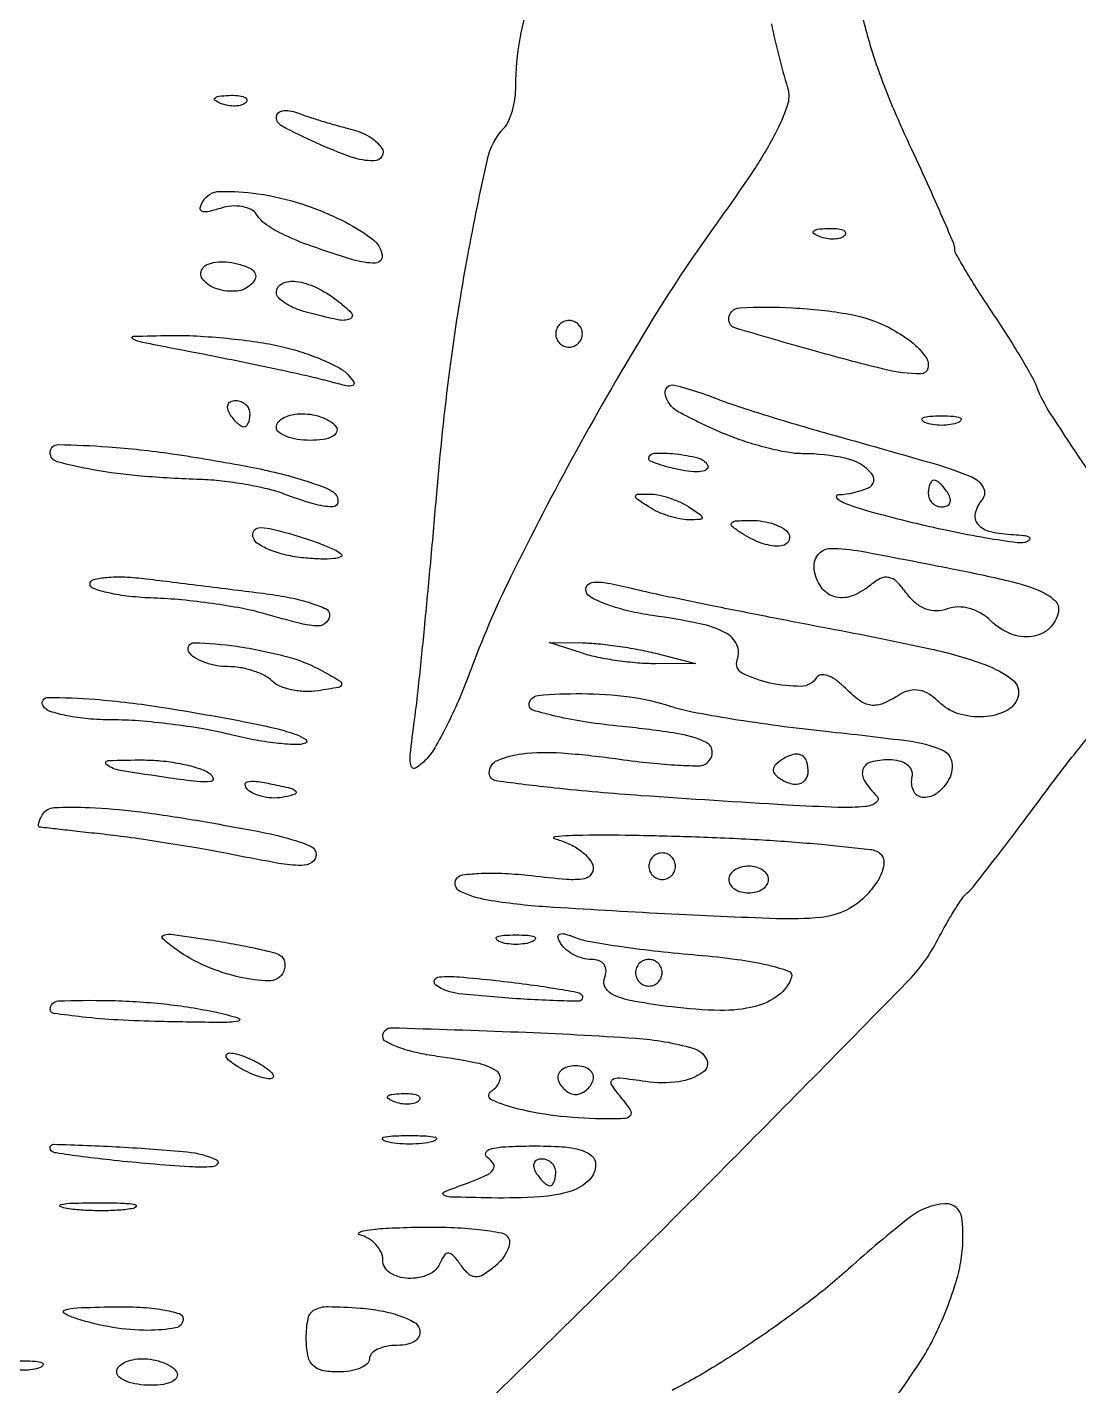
# Model space of a CAD drawing. Extents: x 55 to 655, y 169 to 856.
# Drawn here: x 386.3 to 465.3, y 221 to 323 of the extents above; entities that cross this region are included whole.
import ezdxf

# ---------------------------------------------------------------- set-up
doc = ezdxf.new("R2010")
doc.units = 0

msp = doc.modelspace()

# ---------------------------------------------------------------- linework, layer by layer
for points in [[(442.205274, 323.29775, 0.021808), (443.422039, 318.5, -0.156986), (443.395434, 317.132077, -0.038223), (442.489786, 315.032793, -0.026728), (440.781814, 312.164874, -0.008855), (437.982184, 308.144584, 0.019761), (432.989407, 300.630683, 0.01125), (427.526265, 291.187125, 0.011191), (422.632279, 281.777077, 0.026314), (419.516161, 274.5, -0.014259), (418.706529, 272.475809, -0.014837), (417.79275, 270.528125, -0.01467), (416.905268, 268.894617, -0.060599), (416.227897, 268, -0.060215), (415.477192, 267.391203, -0.501396), (415.128858, 267.525677, -0.096813), (415.060796, 268.37651, -0.005517), (415.388416, 271, 0.007728), (415.690036, 273.505311, 0.001667), (416.130464, 277.85, 0.001739), (416.606177, 282.884368, 0.001661), (417.054489, 288, -0.011006), (418.042721, 297.278973, -0.013479), (419.389644, 305.895134, -0.009805), (420.863905, 313.107299, -0.1341), (422.107027, 315.45, 0.085406), (422.450218, 315.969204, 0.034598), (422.737689, 316.770391, 0.032968), (422.93415, 317.694761, 0.035892), (423, 318.610906, -0.088743), (424.25987, 325.653423, -0.016281)], [(467.530013, 287.459813, -0.002073), (463.163929, 294.047128, -0.053766), (462.19136, 295.944127, 0.035704), (461.793212, 296.794931, 0.006983), (460.948123, 298.260563, 0.007381), (459.911906, 299.943994, 0.006778), (458.797239, 301.645025, -0.00607), (457.725503, 303.275496, -0.008781), (456.821689, 304.743717, -0.005153), (456.099781, 305.993136, -0.129117), (456, 306.373091, 0.101308), (455.914558, 306.790456, 0.001604), (454.950495, 309.026516, 0.004163), (453.796454, 311.620517, 0.002738), (452.427217, 314.587287, -0.017036), (450.708174, 318.610468, -0.023533), (449.463165, 322.333982, -0.023782), (448.582761, 326.127134, -0.017973)], [(411.75, 211.188174, 0.007045), (423.95147, 222.759965, 0.004082), (438.302237, 236.989929, 0.001532), (452.375766, 251.261945, 0.074283), (454.72202, 254.5, -0.00951), (455.366122, 255.685316, -0.011677), (456.013887, 256.765625, -0.010191), (456.594424, 257.644282, -0.078673), (456.933378, 258, 0.063321), (457.353664, 258.414922, 0.001676), (458.965184, 260.482812, 0.003491), (460.836333, 262.935725, 0.002378), (462.931342, 265.75, -0.010014), (465.066, 268.52795, -0.014776), (467.058114, 270.870313, -0.009937)], [(446.865471, 214.144216, 0.036827), (453.535823, 223, 0.029095), (454.446528, 224.613835, 0.01874), (455.31891, 226.577273, 0.018839), (456.030097, 228.56897, 0.033357), (456.442159, 230.263057, 0.074228), (456.520869, 233.579607, 0.3957), (455.249941, 234.634444, 0.151196), (452.673447, 233.661837, 0.01862), (448.012704, 229.749615, -0.02083), (445.182411, 227.395112, -0.012376), (441.630716, 224.819183, -0.012376), (437.955711, 222.422019, -0.02082), (434.74479, 220.619219, 0.003652)]]:
    msp.add_lwpolyline(points, format="xyb")
for points in [[(402.729167, 317.395833, -0.126455), (402.402231, 317.202593, -0.060344), (401.916927, 317.123424, -0.05415), (401.359369, 317.160852, -0.051402), (400.8125, 317.316886, -0.054073), (400.395823, 317.538436, -0.470617), (400.37858, 317.720685, -0.168741), (400.670344, 317.862007, -0.018894), (401.416667, 317.921053, -0.028489), (402.112848, 317.910055, -0.077125), (402.592839, 317.799335, -0.208169), (402.77538, 317.614691, -0.296942)], [(410.592901, 315.387327, -0.067479), (411.971611, 314.835599, -0.107618), (412.913989, 313.992548, -0.305455), (412.93594, 313.340567, -0.258418), (412.320998, 313, -0.085562), (410.632095, 313.291142, -0.020744), (407.995064, 314.353272, -0.013823), (405.430652, 315.598426, -0.279756), (405, 316.307877, -0.212144), (405.130482, 316.601568, -0.138778), (405.467915, 316.768255, -0.088986), (405.982604, 316.771099, -0.048646), (406.592901, 316.602724, 0.012494), (407.372073, 316.325857, 0.005362), (408.424972, 315.993559, 0.005302), (409.55473, 315.663327, 0.006968)], [(410.215445, 308.388589, -0.04258), (412.226463, 307.121168, -0.186145), (412.95425, 305.947996, -0.463206), (412.451736, 305.327073, -0.081388), (410.75, 305.566143, -0.008446), (407.647884, 306.590308, -0.026226), (405.609274, 307.424041, -0.039165), (404.2683, 308.189957, -0.105384), (403.512982, 308.978994, 0.141288), (403.100944, 309.352589, 0.072713), (402.432252, 309.567242, 0.063029), (401.621861, 309.59931, 0.055304), (400.790614, 309.433543, -0.021142), (399.857384, 309.180227, -0.156787), (399.404612, 309.220296, -0.370051), (399.27603, 309.478111, -0.076993), (399.489291, 309.982673, -0.253123), (400.749717, 310.706673, -0.043301), (403.605309, 310.532297, -0.041691), (406.986649, 309.737471, -0.040784)], [(447.729167, 307.395833, -0.126455), (447.402231, 307.202593, -0.060344), (446.916927, 307.123424, -0.05415), (446.359369, 307.160852, -0.051402), (445.8125, 307.316886, -0.054073), (445.395823, 307.538436, -0.470617), (445.37858, 307.720685, -0.168741), (445.670344, 307.862007, -0.018894), (446.416667, 307.921053, -0.028489), (447.112848, 307.910055, -0.077125), (447.592839, 307.799335, -0.208169), (447.77538, 307.614691, -0.296942)], [(403.133304, 303.733304, -0.175679), (402.02612, 303.21532, -0.099157), (400.534183, 303.376911, -0.137119), (399.508842, 304.045894, -0.329653), (399.437614, 304.899057, -0.157193), (399.802946, 305.210151, -0.06323), (400.442826, 305.385358, -0.054182), (401.235234, 305.411287, -0.045088), (402.067083, 305.272207, -0.037814), (402.926481, 304.976525, -0.140393), (403.365316, 304.617334, -0.237309), (403.423913, 304.201247, -0.115335)], [(409.55887, 302.531803, -0.040816), (410.639521, 301.566368, -0.53294), (410.541744, 301.127555, -0.147597), (409.623825, 301.054726, -0.011984), (407.25, 301.630286, -0.034423), (406.388632, 301.925957, -0.046111), (405.660937, 302.315628, -0.054218), (405.154581, 302.73535, -0.195004), (405, 303.116631, -0.291879), (405.426202, 303.784532, -0.14154), (406.469138, 303.946026, -0.080612), (407.976048, 303.498867, -0.049596)], [(451.04966, 300.47432, -0.044878), (452.70353, 299.421355, -0.077676), (453.822715, 298.241735, -0.212761), (453.976741, 297.41779, -0.347093), (453.447405, 297, -0.060342), (450.728151, 297.329368, -0.008543), (445.269758, 298.770669, -0.00323), (439.471427, 300.448714, -0.33212), (439, 301.080154, -0.40026), (439.841677, 301.963124, -0.024533), (443.82439, 301.958424, -0.031023), (448.074768, 301.479252, -0.075885)], [(426, 300, 0.099038), (426.076342, 299.618362, 0.097945), (426.29375, 299.29375, 0.097945), (426.618362, 299.076342, 0.099038), (427, 299, 0.099038), (427.381638, 299.076342, 0.097945), (427.70625, 299.29375, 0.097945), (427.923658, 299.618362, 0.099038), (428, 300, 0.099038), (427.923658, 300.381638, 0.097945), (427.70625, 300.70625, 0.097945), (427.381638, 300.923658, 0.099038), (427, 301, 0.099038), (426.618362, 300.923658, 0.097945), (426.29375, 300.70625, 0.097945), (426.076342, 300.381638, 0.099038)], [(405.372264, 299.053879, -0.021016), (406.937379, 298.620715, -0.021921), (408.438323, 298.062831, -0.022252), (409.686793, 297.468666, -0.083553), (410.372264, 296.941692, -0.043833), (410.817143, 296.369721, -0.477224), (410.737924, 296.128309, -0.148808), (410.272426, 296.096723, -0.010608), (409, 296.420153, 0.011918), (407.604175, 296.77106, 0.002588), (405.178125, 297.306655, 0.002696), (402.363285, 297.896955, 0.002579), (399.5, 298.465947, -0.001142), (394.942671, 299.357978, -0.080414), (394.21908, 299.627089, -0.756774), (394.266468, 299.819572, -0.004752), (397, 299.885894, -0.017247), (399.004836, 299.84632, -0.011207), (401.315603, 299.668877, -0.011272), (403.56599, 299.393883, -0.020963)], [(438.202947, 295.090633, 0.015016), (439.466683, 294.633734, 0.003616), (441.587741, 293.955087, 0.003709), (444.034436, 293.211581, 0.003672), (446.5, 292.501925, -0.001928), (454.583536, 290.205777, -0.030798), (457.263695, 289.251081, -0.165376), (458.136279, 288.467739, -0.310481), (458.05427, 287.565391, 0.110205), (457.524957, 286.531574, 0.250772), (457.725372, 285.704495, 0.157366), (458.68434, 285.14329, 0.044888), (460.416667, 284.921053, -0.020276), (461.157078, 284.862868, -0.088715), (461.575409, 284.735325, -0.419968), (461.626324, 284.572286, -0.172756), (461.435789, 284.399649, -0.13339), (460.692571, 284.303387, -0.007361), (458.353052, 284.659683, -0.010971), (455.553354, 285.191727, -0.007773), (452.435789, 285.906192, -0.008113), (449.558323, 286.662595, -0.024605), (447.638951, 287.303942, -0.135902), (447.13342, 287.68177, -0.614239), (447.25, 287.927596, 0.099712), (449.5114, 288.445388, 0.504726), (449.741478, 289.513851, 0.159535), (447.816391, 290.646057, 0.053863), (444.540336, 291, -0.044956), (443.413725, 291.1015, -0.017221), (441.874812, 291.436174, -0.016889), (440.219484, 291.91639, -0.019916), (438.690505, 292.484849, -0.025845), (435.21419, 294.153211, -0.225377), (434.234542, 295.501593, -0.547126), (434.922419, 296.148218, -0.032557)], [(403, 294, -0.042167), (402.967655, 293.617151, -0.061769), (402.870461, 293.29375, -0.081139), (402.727648, 293.07446, -0.210953), (402.559017, 293, -0.151918), (402.34829, 293.065539, -0.038439), (402.066025, 293.29375, -0.035638), (401.768994, 293.617226, -0.029505), (401.5, 294, -0.082592), (401.343488, 294.3821, -0.161196), (401.3746, 294.70625, -0.182303), (401.586039, 294.921712, -0.108972), (401.940983, 295, -0.093332), (402.345238, 294.923877, -0.09642), (402.688914, 294.70625, -0.099167), (402.918938, 294.381556, -0.105053)], [(409.5, 293, -0.253782), (409.521766, 292.615199, -0.1651), (409.205217, 292.287316, -0.083483), (408.520664, 292.068671, -0.035659), (407.559017, 292, -0.037227), (406.579009, 292.073066, -0.055981), (405.751711, 292.29375, -0.073461), (405.186221, 292.616918, -0.230178), (405, 293, -0.186414), (405.147465, 293.381787, -0.089706), (405.570164, 293.70625, -0.069539), (406.198222, 293.926216, -0.049547), (406.940983, 294, -0.046881), (407.729296, 293.925923, -0.046318), (408.49335, 293.70625, -0.050262), (409.123976, 293.383556, -0.111412)], [(456.25, 293.337719, -0.057986), (455.679992, 293.181385, -0.037979), (455, 293.12966, -0.037979), (454.320008, 293.181385, -0.057986), (453.75, 293.337719, -0.174857), (453.540618, 293.525001, -0.447206), (453.601562, 293.693942, -0.078554), (454.10856, 293.810911, -0.017491), (455, 293.842105, -0.017491), (455.89144, 293.810911, -0.078554), (456.398438, 293.693942, -0.447206), (456.459382, 293.525001, -0.174857)], [(402.964863, 290.013895, -0.012937), (405.129504, 289.542165, -0.016075), (407.113807, 288.987453, -0.014427), (408.731794, 288.426751, -0.106134), (409.414863, 287.985137, -0.230377), (409.629807, 287.362781, -0.378064), (409.240404, 287.015992, -0.07303), (407.801742, 287.220393, -0.019099), (405.586115, 287.967259, 0.033068), (404.344831, 288.347442, 0.015071), (402.68162, 288.686252, 0.014849), (400.901019, 288.93922, 0.019768), (399.271015, 289.056616, -0.013012), (394.844871, 289.315351, -0.02322), (391.229958, 289.79106, -0.020503), (388.527267, 290.390542, -0.340158), (388, 291.075896, -0.418548), (388.61094, 291.677874, -0.014018), (392.354838, 291.517491, -0.018822), (397.17253, 290.992769, -0.010643)], [(437.410721, 290.144457, -0.332306), (437.386091, 289.865537, -0.162929), (437.058668, 289.678915, -0.068119), (436.382426, 289.638968, -0.027972), (435.469738, 289.761034, -0.014046), (434.523144, 289.969704, -0.022106), (433.725485, 290.207099, -0.017898), (433.113916, 290.443788, -0.299976), (433, 290.616577, -0.40323), (433.40478, 291.03689, -0.036086), (435.01333, 290.981384, -0.036018), (436.682172, 290.680053, -0.194026)], [(454, 288, 0.105053), (454.081062, 287.618444, 0.099167), (454.311086, 287.29375, 0.09642), (454.654762, 287.076123, 0.093332), (455.059017, 287, 0.108972), (455.413961, 287.078288, 0.182303), (455.6254, 287.29375, 0.161196), (455.656512, 287.6179, 0.082592), (455.5, 288, 0.029505), (455.231006, 288.382774, 0.035638), (454.933975, 288.70625, 0.038439), (454.65171, 288.934461, 0.151918), (454.440983, 289, 0.210953), (454.272352, 288.92554, 0.081139), (454.129539, 288.70625, 0.061769), (454.032345, 288.382849, 0.042167)], [(436, 287, -0.007261), (436.886021, 286.408994, -0.246842), (437, 286.192188, -0.399741), (436.866753, 286.052153, -0.012417), (436, 286.030626, -0.050718), (435.317242, 286.10006, -0.027466), (434.5, 286.315379, -0.027073), (433.684006, 286.628749, -0.038252), (433, 287, -0.007261), (432.113979, 287.591006, -0.246842), (432, 287.807812, -0.399741), (432.133247, 287.947847, -0.012417), (433, 287.969374, -0.050718), (433.682758, 287.89994, -0.027466), (434.5, 287.684621, -0.027073), (435.315994, 287.371251, -0.038252)], [(443.5, 285, -0.320535), (443.45743, 284.363698, -0.224569), (442.783871, 284.04511, -0.088074), (441.434617, 284.284637, -0.055643), (440, 285, -0.021402), (439.259195, 285.524997, -0.400385), (439.220225, 285.783207, -0.230617), (439.521535, 285.950013, -0.011327), (440.690983, 285.984687, -0.041968), (441.574963, 285.916577, -0.044123), (442.419912, 285.701752, -0.048375), (443.108156, 285.382909, -0.122282)], [(409.884375, 283.448958, -0.539074), (409.841856, 283.242841, -0.069831), (409.31205, 283.113697, -0.034054), (408.347892, 283.08324, -0.01505), (407.075575, 283.168103, -0.031333), (405.736884, 283.383242, -0.03994), (404.543536, 283.754782, -0.044565), (403.639748, 284.214718, -0.175258), (403.260598, 284.699242, -0.201947), (403.299949, 285.180797, -0.252964), (403.665502, 285.428314, -0.080431), (404.520146, 285.37624, -0.014483), (406.069397, 284.980097, -0.011558), (407.340372, 284.583572, -0.014035), (408.510965, 284.151491, -0.012633), (409.46878, 283.738683, -0.088531)], [(455.79524, 282.354945, -0.007752), (460.03415, 281.444992, -0.039589), (462.330201, 280.719371, -0.088899), (463.495475, 279.984631, -0.260982), (463.783756, 279.115652, -0.159976), (463.091375, 277.870592, -0.155072), (461.786767, 277.259076, -0.12977), (460.176318, 277.465471, -0.100293), (458.695679, 278.447178, 0.0652), (457.95875, 279.013443, 0.065001), (457.100114, 279.371565, 0.068518), (456.222538, 279.48496, 0.089762), (455.429694, 279.334647, -0.089894), (454.618763, 279.181125, -0.092633), (453.814632, 279.324914, -0.084326), (453.057902, 279.76823, -0.060382), (452.386648, 280.485905, 0.035692), (451.634684, 281.373747, 0.15065), (451.028773, 281.702925, 0.17357), (450.394486, 281.610239, 0.051021), (449.564878, 281.053844, -0.09045), (448.200009, 280.28624, -0.157606), (446.914014, 280.261463, -0.172882), (445.937403, 280.982169, -0.1122), (445.425857, 282.304209, -0.198142), (445.700659, 283.401042, -0.236571), (446.641041, 283.878124, -0.04733), (448.967561, 283.668883, -0.002917)], [(404.25, 280.476217, -0.018279), (406.070395, 280.178804, -0.028642), (407.604688, 279.77759, -0.027898), (408.742433, 279.337842, -0.294658), (409, 278.938727, -0.198157), (408.742504, 278.314513, -0.202297), (408.122671, 278.06038, -0.060296), (406.835948, 278.229327, -0.007075), (404.038794, 278.988874, 0.023812), (402.378112, 279.380664, 0.011109), (400.194996, 279.737123, 0.010978), (397.883493, 280.010401, 0.015087), (395.795396, 280.147475, -0.017683), (393.957298, 280.277723, -0.028484), (392.408648, 280.532504, -0.027868), (391.258144, 280.858029, -0.320146), (391, 281.219874, -0.346361), (391.251673, 281.5396, -0.037058), (392.248438, 281.703525, -0.033161), (393.620609, 281.734564, -0.019738), (395.25, 281.598763, -0.000238), (397.218782, 281.355174, -0.000128), (399.646875, 281.052954, -0.000127), (402.122396, 280.74355, -0.0002)], [(446.487139, 277.889745, -0.006534), (454.14806, 276.34024, -0.034471), (458.264483, 275.14963, -0.078965), (460.335058, 273.99668, -0.315664), (460.732437, 272.682296, -0.202403), (459.846981, 271.66731, -0.100138), (458.161707, 271.229027, -0.089426), (456.260848, 271.465096, -0.121458), (454.786825, 272.356032, 0.056937), (454.066432, 272.928699, 0.090909), (453.337193, 273.217073, 0.101931), (452.614465, 273.211359, 0.08855), (451.912179, 272.924562, -0.037605), (450.609545, 272.231139, -0.138245), (449.693904, 272.102807, -0.130928), (448.817245, 272.469199, -0.032298), (447.635186, 273.507671, 0.043696), (447.019808, 274.023962, 0.073383), (446.417723, 274.325437, 0.108578), (445.924469, 274.37563, 0.229486), (445.607786, 274.174402, -0.257297), (444.443737, 273.51784, -0.057247), (442.088764, 273.764799, -0.064243), (440.015677, 274.514882, -0.382617), (439.639117, 275.501936, 0.199836), (439.607069, 276.643419, 0.167698), (438.771477, 277.531691, 0.070555), (436.830532, 278.224322, 0.014953), (433.282904, 278.840547, -0.021786), (431.486743, 279.177881, -0.029788), (429.90928, 279.646505, -0.030028), (428.702418, 280.168703, -0.197676), (428.281031, 280.656908, -0.266516), (428.372781, 281.111458, -0.198339), (428.841221, 281.343024, -0.063782), (429.881695, 281.280644, -0.012843), (431.69785, 280.887925, 0.008001), (433.834776, 280.40414, 0.001656), (437.61059, 279.625657, 0.00174), (442.001891, 278.75132, 0.001639)], [(408.5, 274.655851, -0.00723), (409.790201, 273.913949, -0.33092), (409.901377, 273.647528, -0.296247), (409.679268, 273.440217, -0.00632), (408.134665, 273.187315, -0.046374), (407.149458, 273.131127, -0.043091), (406.145527, 273.254055, -0.045958), (405.269853, 273.52476, -0.098751), (404.684665, 273.915335, 0.079853), (404.109009, 274.331565, 0.037866), (403.260332, 274.68138, 0.036284), (402.296602, 274.920018, 0.042576), (401.359017, 275, -0.045132), (400.450927, 275.082134, -0.045507), (399.574936, 275.325851, -0.049561), (398.855195, 275.683655, -0.114707), (398.432462, 276.109279, -0.594688), (398.821661, 276.789921, -0.030442), (402.015051, 276.525827, -0.029071), (405.762979, 275.760217, -0.062021)], [(433.5, 276), (436.5, 275.23663), (433.5, 275.217995, -0.022221), (432.169197, 275.268887, -0.014646), (430.646875, 275.440022, -0.014748), (429.173009, 275.694128, -0.027435), (428, 276), (425.5, 276.80064), (428, 276.782005, -0.022315), (429.171775, 276.720927, -0.011134), (430.646875, 276.544604, -0.01103), (432.168965, 276.293821, -0.015955)], [(403, 270.783342, -0.011708), (405.024334, 270.33956, -0.027784), (406.499425, 269.891688, -0.063699), (407.225026, 269.516182, -0.612968), (407.189533, 269.252471, -0.095504), (406.421797, 269.138967, -0.017252), (404.976699, 269.252135, -0.018039), (403.270598, 269.507766, -0.01547), (401.496713, 269.896511, 0.019284), (399.492993, 270.319633, 0.011481), (397.080341, 270.67585, 0.011483), (394.655887, 270.920724, 0.019426), (392.616197, 271, -0.021608), (390.846429, 271.076517, -0.028551), (389.249462, 271.307276, -0.028573), (387.988811, 271.639564, -0.17742), (387.471542, 272.046047, -0.587152), (387.828514, 272.686839, -0.020461), (391.3772, 272.544031, -0.018921), (396.469988, 271.935239, -0.008895)], [(434.600777, 272.035788, 0.033433), (436.255326, 271.605853, 0.006828), (439.235308, 271.082867, 0.007164), (442.722435, 270.570998, 0.006671), (446.306655, 270.145799, -0.006161), (452.54653, 269.412007, -0.065401), (455.014924, 268.75537, -0.266184), (455.767606, 267.785311, -0.177408), (455.46463, 266.374816, -0.099614), (454.560092, 265.425637, -0.187036), (453.546031, 265.176295, -0.268578), (452.880323, 265.686022, -0.155813), (452.793837, 266.720447, 0.16234), (452.746306, 267.213288, 0.131103), (452.410659, 267.629428, 0.098041), (451.815052, 267.90684, 0.060179), (451.043837, 268, 0.063434), (449.68501, 267.826912, 0.254191), (449.093285, 267.274297, 0.227539), (449.201145, 266.420989, 0.053101), (450.132939, 265.267061, -0.466429), (450.090993, 264.788707, -0.128763), (449.276391, 264.487332, -0.033286), (447.207011, 264.421742, -0.006101), (443.382939, 264.601849, -0.002275), (432.412323, 265.302881, -0.009791), (425.89641, 265.877406, -0.007415), (421.525504, 266.414897, -0.374581), (421, 267.017932, -0.298433), (421.614793, 267.95623, -0.074872), (423.471006, 268.452524, -0.045443), (426.429016, 268.51456, -0.017709), (430.5, 268.084417, 0.008321), (432.853121, 267.79102, 0.011757), (434.957812, 267.61404, 0.008016), (436.706449, 267.536443, 0.141057), (437.25, 267.676363, 0.25374), (437.766904, 268.535587, 0.306889), (437.284597, 269.320607, 0.06756), (435.075867, 269.978327, 0.013605), (431, 270.5, -0.011922), (428.316557, 270.834279, -0.019287), (426.05625, 271.260419, -0.013938), (424.289455, 271.716807, -0.334203), (424, 272.101491, -0.388661), (424.674481, 272.838117, -0.023559), (427.9304, 272.971399, -0.030337), (431.566714, 272.727938, -0.048428)], [(400, 266.970494, -0.197079), (400.246392, 266.605776, -0.440916), (400.072294, 266.364764, -0.056369), (399.048153, 266.362663, -0.008404), (397, 266.624965, -0.004982), (393.258053, 267.206385, -0.113714), (392.259922, 267.617332, -0.715365), (392.35415, 267.935236, -0.0113), (395.083333, 267.984687, -0.02572), (396.501451, 267.905318, -0.024026), (397.936979, 267.680451, -0.024777), (399.191122, 267.356249, -0.071364)], [(443.143237, 268.092954, 0.040481), (442.545279, 267.650668, 0.186249), (442.348035, 267.276151, 0.226851), (442.4716, 266.915023, 0.060422), (442.959768, 266.524864, 0.095285), (443.88283, 266.173645, 0.203585), (444.612026, 266.342919, 0.21625), (444.967714, 266.971294, 0.105435), (444.854167, 267.905454, 0.142632), (444.610697, 268.250559, 0.141913), (444.219538, 268.411849, 0.10734), (443.71118, 268.358425, 0.059411)], [(405.64378, 265.205893, -0.054376), (404.86184, 265.127256, -0.048216), (404.048004, 265.212837, -0.051027), (403.324322, 265.439155, -0.095372), (402.817958, 265.782042, -0.181167), (402.65923, 266.130943, -0.373673), (402.826958, 266.353092, -0.086287), (403.486201, 266.377314, -0.016428), (404.674177, 266.175496, -0.00866), (406.047609, 265.870603, -0.138278), (406.459395, 265.639951, -0.550064), (406.410973, 265.423805, -0.033951)], [(399, 263.451105, -0.004555), (403.595708, 262.624555, -0.022639), (406.148504, 262.02056, -0.038062), (407.621192, 261.476828, -0.293254), (408, 260.886501, -0.254952), (407.675931, 260.292261, -0.146559), (406.870845, 260.059695, -0.042032), (405.177166, 260.219107, -0.004509), (401.299221, 260.952369, 0.006364), (399.135006, 261.353281, 0.003962), (396.587896, 261.770919, 0.003974), (394.068852, 262.143001, 0.007185), (392, 262.401552, -0.000342), (390.253109, 262.595624, -0.000515), (388.731101, 262.767355, -0.000197), (387.422425, 262.916903, -0.012204), (387.190983, 262.949183, -0.356665), (387.114398, 263.036045, -0.074255), (387.138589, 263.253422, -0.048036), (387.252062, 263.55946, -0.025633), (387.446558, 263.913528, -0.249108), (388.29631, 264.410208, -0.02017), (390.968264, 264.411091, -0.021487), (394.527736, 264.115082, -0.010727)], [(450.426371, 260.910567, -0.192701), (450.663274, 260.407205, -0.095297), (450.569573, 259.695301, -0.066695), (450.149507, 258.834686, -0.036115), (449.426371, 257.901924, -0.095352), (447.84663, 256.703501, -0.090878), (445.907961, 256.151046, -0.033768), (442.58851, 256.055294, -0.002977), (434.19697, 256.430029, -0.003697), (425.269325, 256.94817, -0.025165), (420.885185, 257.457625, -0.070269), (418.809379, 258.114129, -0.445899), (418.533603, 259.05437, -0.226417), (418.999717, 259.354384, -0.020998), (420.402598, 259.473328, -0.023772), (422.168371, 259.464606, -0.016354), (424.162956, 259.294294, 0.009403), (426.817134, 259.030454, 0.061336), (428.15401, 259.086964, 0.201816), (428.720798, 259.444722, 0.237103), (428.810958, 260.067126, 0.113554), (428.462132, 260.638779, 0.048764), (427.774026, 261.21756, 0.04486), (426.887928, 261.715777, 0.044659), (425.925861, 262.048845, -0.850569), (425.942426, 262.248256, -0.015679), (428.031347, 262.346327, -0.008591), (431.670504, 262.340414, -0.003747), (436.5, 262.213366, -0.005962), (441.548758, 261.982385, -0.008909), (445.953372, 261.64938, -0.004618), (449.645636, 261.26954, -0.160976)], [(433, 260, 0.099038), (433.076342, 259.618362, 0.097945), (433.29375, 259.29375, 0.097945), (433.618362, 259.076342, 0.099038), (434, 259, 0.099038), (434.381638, 259.076342, 0.097945), (434.70625, 259.29375, 0.097945), (434.923658, 259.618362, 0.099038), (435, 260, 0.099038), (434.923658, 260.381638, 0.097945), (434.70625, 260.70625, 0.097945), (434.381638, 260.923658, 0.099038), (434, 261, 0.099038), (433.618362, 260.923658, 0.097945), (433.29375, 260.70625, 0.097945), (433.076342, 260.381638, 0.099038)], [(439, 259, 0.148195), (439.115568, 258.618646, 0.098894), (439.440625, 258.29375, 0.082425), (439.926543, 258.074694, 0.064853), (440.5, 258, 0.064853), (441.073457, 258.074694, 0.082425), (441.559375, 258.29375, 0.098894), (441.884432, 258.618646, 0.148195), (442, 259, 0.148195), (441.884432, 259.381354, 0.098894), (441.559375, 259.70625, 0.082425), (441.073457, 259.925306, 0.064853), (440.5, 260, 0.064853), (439.926543, 259.925306, 0.082425), (439.440625, 259.70625, 0.098894), (439.115568, 259.381354, 0.148195)], [(405.266312, 253.315549, -0.12336), (405.514007, 253.070473, -0.102894), (405.63785, 252.720561, -0.092753), (405.61778, 252.318477, -0.07985), (405.455026, 251.927231, -0.269078), (404.443044, 251.385477, -0.047324), (402.217219, 251.673678, -0.04577), (399.688315, 252.497208, -0.054129), (397.5, 253.73406, -0.024132), (396.476945, 254.545997, -0.59143), (396.539037, 254.828304, -0.106962), (397.236853, 254.879331, -0.003562), (400, 254.469512, -0.00669), (401.779337, 254.168203, -0.008647), (403.403229, 253.841695, -0.006821), (404.748764, 253.527563, -0.073031)], [(424.25, 254.337719, -0.057986), (423.679992, 254.181385, -0.037979), (423, 254.12966, -0.037979), (422.320008, 254.181385, -0.057986), (421.75, 254.337719, -0.174857), (421.540618, 254.525001, -0.447206), (421.601562, 254.693942, -0.078554), (422.10856, 254.810911, -0.017491), (423, 254.842105, -0.017491), (423.89144, 254.810911, -0.078554), (424.398438, 254.693942, -0.447206), (424.459382, 254.525001, -0.174857)], [(436.680998, 253.32521, -0.011775), (439.642272, 253.004502, -0.024791), (441.916609, 252.588287, -0.025977), (443.499049, 252.128934, -0.410496), (443.723959, 251.671877, -0.15176), (442.740914, 250.303506, -0.100888), (440.984369, 249.464708, -0.06601), (438.355364, 249.167466, -0.026269), (434.72787, 249.428262, -0.011579), (431.945248, 249.841572, -0.057216), (430.427106, 250.286217, -0.145402), (429.745389, 250.846582, -0.244827), (429.663287, 251.564922, 0.086413), (429.77789, 252.148202, 0.158541), (429.639502, 252.60717, 0.157442), (429.25657, 252.898978, 0.084913), (428.666006, 253, -0.066838), (428.020257, 253.086708, -0.052234), (427.360351, 253.34367, -0.053446), (426.785744, 253.722183, -0.082169), (426.394972, 254.169939, -0.06525), (426.1764, 254.655129, -0.379959), (426.284601, 254.88903, -0.17404), (426.673752, 254.915013, -0.022115), (427.483475, 254.644715, 0.049037), (428.594219, 254.339206, 0.006982), (430.932518, 253.970356, 0.007888), (433.720334, 253.615196, 0.006652)], [(432, 252, 0.099038), (432.076342, 251.618362, 0.097945), (432.29375, 251.29375, 0.097945), (432.618362, 251.076342, 0.099038), (433, 251, 0.099038), (433.381638, 251.076342, 0.097945), (433.70625, 251.29375, 0.097945), (433.923658, 251.618362, 0.099038), (434, 252, 0.099038), (433.923658, 252.381638, 0.097945), (433.70625, 252.70625, 0.097945), (433.381638, 252.923658, 0.099038), (433, 253, 0.099038), (432.618362, 252.923658, 0.097945), (432.29375, 252.70625, 0.097945), (432.076342, 252.381638, 0.099038)], [(427.916667, 250.374801, -0.693893), (427.712749, 249.856732, -0.011301), (423.340218, 250.031825, -0.011078), (418.716994, 250.424723, -0.124184), (417, 251.059342, -0.364673), (416.896601, 251.432537, -0.271917), (417.262913, 251.688948, -0.040573), (418.738794, 251.686904, -0.007148), (421.5, 251.41883, -0.00504), (423.829395, 251.135216, -0.007514), (425.859896, 250.83609, -0.003722), (427.568016, 250.5451, -0.139996)], [(400.5, 249.025566, -0.021458), (402.161145, 248.593456, -0.793234), (402.145544, 248.363713, -0.043396), (400.779817, 248.261019, -0.002138), (396.257963, 248.333195, -0.008529), (393.097303, 248.451118, -0.014082), (390.434686, 248.671314, -0.007703), (388.275451, 248.944999, -0.370334), (388.007963, 249.25, -0.406476), (388.607789, 249.879157, -0.013769), (392.361803, 249.91509, -0.021996), (396.577284, 249.653609, -0.026417)], [(436.30265, 246.338835, -0.205082), (437.324841, 245.514355, -0.376004), (437.095888, 244.544399, -0.122355), (435.221863, 243.804148, -0.069718), (432.772291, 243.820113, 0.007612), (430.811329, 244.077491, 0.168622), (430.25774, 243.954384, 0.42228), (430.17765, 243.594115, 0.028094), (430.875755, 242.649706, -0.021757), (431.599326, 241.696347, -0.297078), (431.611017, 241.281346, -0.245156), (431.222617, 241.048221, -0.016099), (429.872445, 241.011006, -0.025413), (426.385771, 241.204557, -0.031873), (423.195425, 241.752181, -0.049613), (421.18298, 242.447937, -0.598075), (421.143967, 243.088977, 0.167198), (421.799219, 243.889575, 0.35128), (421.561263, 244.605071, 0.093792), (420.069199, 245.213277, 0.016676), (417.082587, 245.715748, -0.021831), (415.518251, 245.995545, -0.033532), (414.19926, 246.385824, -0.035866), (413.242082, 246.820669, -0.274787), (413, 247.227899, -0.422612), (413.656097, 247.865502, -0.002386), (423.194799, 247.54715, -0.007484), (432.027409, 247.077675, -0.051575)], [(404, 245, -0.027796), (404.514186, 244.625641, -0.102785), (404.765625, 244.315379, -0.335455), (404.732273, 244.122372, -0.190341), (404.5, 244.030626, -0.067616), (404.012663, 244.096832, -0.024967), (403.353125, 244.315379, -0.024204), (402.647707, 244.628962, -0.026766), (402, 245, -0.027796), (401.485814, 245.374359, -0.102785), (401.234375, 245.684621, -0.335455), (401.267727, 245.877628, -0.190341), (401.5, 245.969374, -0.067616), (401.987337, 245.903168, -0.024967), (402.646875, 245.684621, -0.024204), (403.352293, 245.371038, -0.026766)], [(426.191667, 243.925, 0.073624), (426.399741, 243.514089, 0.066918), (426.723802, 243.165781, 0.070382), (427.110048, 242.930417, 0.102038), (427.5, 242.85, 0.102038), (427.889952, 242.930417, 0.070382), (428.276198, 243.165781, 0.066918), (428.600259, 243.514089, 0.073624), (428.808333, 243.925, 0.159683), (428.810399, 244.333474, 0.143818), (428.571823, 244.684219, 0.107546), (428.111023, 244.920344, 0.064908), (427.5, 245, 0.064908), (426.888977, 244.920344, 0.107546), (426.428177, 244.684219, 0.143818), (426.189601, 244.333474, 0.159683)], [(415.729167, 242.395833, -0.126455), (415.402231, 242.202593, -0.060344), (414.916927, 242.123424, -0.05415), (414.359369, 242.160852, -0.051402), (413.8125, 242.316886, -0.054073), (413.395823, 242.538436, -0.470617), (413.37858, 242.720685, -0.168741), (413.670344, 242.862007, -0.018894), (414.416667, 242.921053, -0.028489), (415.112848, 242.910055, -0.077125), (415.592839, 242.799335, -0.208169), (415.77538, 242.614691, -0.296942)], [(400.5, 237.944461, -0.460438), (400.586268, 237.643021, -0.23554), (400.198573, 237.419037, -0.030445), (398.476691, 237.418405, -0.006548), (395.5, 237.637885, -0.004508), (392.7872, 237.898324, -0.006836), (390.433854, 238.178265, -0.003008), (388.440037, 238.455345, -0.14888), (388.083333, 238.623139, -0.695433), (388.276271, 239.106487, -0.007576), (393.249861, 238.910161, -0.009945), (398.302582, 238.533072, -0.083866)], [(416.75, 239.310674, -0.039571), (415.952734, 239.168469, -0.024357), (415, 239.122029, -0.024357), (414.047266, 239.168469, -0.039571), (413.25, 239.310674, -0.161593), (412.99086, 239.478988, -0.542911), (413.042188, 239.633659, -0.052887), (413.748017, 239.740287, -0.011065), (415, 239.767997, -0.011065), (416.251983, 239.740287, -0.052887), (416.957812, 239.633659, -0.542911), (417.00914, 239.478988, -0.161593)], [(429, 237.606989, -0.199399), (428.504429, 236.413735, -0.118371), (427.169617, 235.599242, -0.063279), (424.814993, 235.156538, -0.019094), (421.168213, 235.078947, -0.002082), (418.092398, 235.143777, -0.133414), (417.582227, 235.296296, -0.615088), (417.602646, 235.52814, -0.007751), (419.363153, 236.199998, 0.018313), (420.726654, 236.753611, 0.121001), (421.302037, 237.203072, 0.315769), (421.326084, 237.639035, 0.112838), (420.863153, 238.105738, -0.35948), (420.748864, 238.455437, -0.240102), (421.081163, 238.749956, -0.050779), (422.257458, 238.930679, -0.011938), (424.25, 238.984687, -0.016046), (426.478752, 238.920337, -0.055392), (427.900278, 238.673944, -0.105784), (428.70676, 238.24058, -0.220191)], [(424.5, 237, 0.029505), (424.768994, 236.617226, 0.035638), (425.066025, 236.29375, 0.038439), (425.34829, 236.065539, 0.151918), (425.559017, 236, 0.210953), (425.727648, 236.07446, 0.081139), (425.870461, 236.29375, 0.061769), (425.967655, 236.617151, 0.042167), (426, 237, 0.105053), (425.918938, 237.381556, 0.099167), (425.688914, 237.70625, 0.09642), (425.345238, 237.923877, 0.093332), (424.940983, 238, 0.108972), (424.586039, 237.921712, 0.182303), (424.3746, 237.70625, 0.161196), (424.343488, 237.3821, 0.082592)], [(394.26375, 234.296069, -0.031163), (393.209518, 234.160023, -0.015827), (391.872547, 234.114038, -0.015659), (390.485188, 234.153707, -0.022548), (389.26375, 234.282419, -0.075924), (388.761725, 234.438612, -0.720633), (388.780601, 234.581582, -0.040183), (389.711719, 234.684722, -0.006817), (391.5, 234.713986, -0.00738), (393.29708, 234.692368, -0.030832), (394.374351, 234.596853, -0.49082), (394.455688, 234.450815, -0.248898)], [(422.429973, 232.113307, -0.172615), (422.523573, 231.677822, -0.076506), (422.357223, 231.105497, -0.062484), (421.971122, 230.490181, -0.048258), (421.412774, 229.927609, -0.033554), (420.547363, 229.302383, -0.154154), (419.955246, 229.149511, -0.180017), (419.436556, 229.374615, -0.049232), (418.847654, 230.064302, 0.028695), (418.325611, 230.729055, 0.183288), (417.953152, 230.925405, 0.273521), (417.63828, 230.788032, 0.060063), (417.340536, 230.25, -0.194649), (416.443031, 229.324337, -0.114758), (414.907502, 229.032471, -0.130757), (413.535547, 229.45795, -0.258016), (413, 230.426676, 0.112012), (412.868522, 231.006208, 0.075733), (412.485937, 231.568604, 0.07028), (411.918867, 232.028982, 0.071619), (411.25, 232.310674, -0.700775), (411.233118, 232.492282, -0.078312), (411.832664, 232.667734, -0.020118), (413.42445, 232.808426, -0.007298), (415.690983, 232.883999, -0.013513), (418.102716, 232.864007, -0.019641), (420.224342, 232.705458, -0.015668), (421.924431, 232.456854, -0.213322)], [(398, 226, -0.362239), (397.430643, 225.317237, -0.045193), (395.358917, 225.129598, -0.041027), (392.698552, 225.348261, -0.036496), (390, 226, -0.045508), (389.065466, 226.396093, -0.659953), (389.088411, 226.656974, -0.069862), (390.018866, 226.823305, -0.004604), (392.75, 226.90032, -0.017801), (394.768474, 226.866781, -0.029415), (396.46242, 226.677934, -0.029819), (397.712049, 226.386056, -0.331866)], [(415.755613, 225.25, -0.158971), (415.756798, 224.755976, -0.15523), (415.466894, 224.350674, -0.107329), (414.887911, 224.086505, -0.053604), (414.083333, 224, 0.046036), (413.285923, 223.926426, 0.065972), (412.611979, 223.70625, 0.086035), (412.157031, 223.382029, 0.197505), (412, 223, -0.218319), (411.824564, 222.617361, -0.078282), (411.302344, 222.29375, -0.059522), (410.534375, 222.073234, -0.040201), (409.625, 222, -0.051428), (408.434813, 222.122742, -0.155142), (407.732716, 222.518567, -0.145263), (407.361163, 223.266429, -0.043175), (407.25, 224.55139, -0.04729), (407.387821, 226.005328, -0.222148), (407.867044, 226.667848, -0.132479), (408.862586, 226.915655, -0.013717), (411.297279, 226.80139, -0.027978), (412.877037, 226.594422, -0.037182), (414.276418, 226.221346, -0.040804), (415.336417, 225.752508, -0.191049)], [(387.25, 222.337719, -0.057986), (386.679992, 222.181385, -0.037979), (386, 222.12966, -0.037979), (385.320008, 222.181385, -0.057986), (384.75, 222.337719, -0.174857), (384.540618, 222.525001, -0.447206), (384.601562, 222.693942, -0.078554), (385.10856, 222.810911, -0.017491), (386, 222.842105, -0.017491), (386.89144, 222.810911, -0.078554), (387.398438, 222.693942, -0.447206), (387.459382, 222.525001, -0.174857)], [(397.5, 222, -0.253782), (397.521766, 221.615199, -0.1651), (397.205217, 221.287316, -0.083483), (396.520664, 221.068671, -0.035659), (395.559017, 221, -0.037227), (394.579009, 221.073066, -0.055981), (393.751711, 221.29375, -0.073461), (393.186221, 221.616918, -0.230178), (393, 222, -0.186414), (393.147465, 222.381787, -0.089706), (393.570164, 222.70625, -0.069539), (394.198222, 222.926216, -0.049547), (394.940983, 223, -0.046881), (395.729296, 222.925923, -0.046318), (396.49335, 222.70625, -0.050262), (397.123976, 222.383556, -0.111412)]]:
    msp.add_lwpolyline(points, format="xyb", close=True)

doc.saveas('drawing.dxf')
